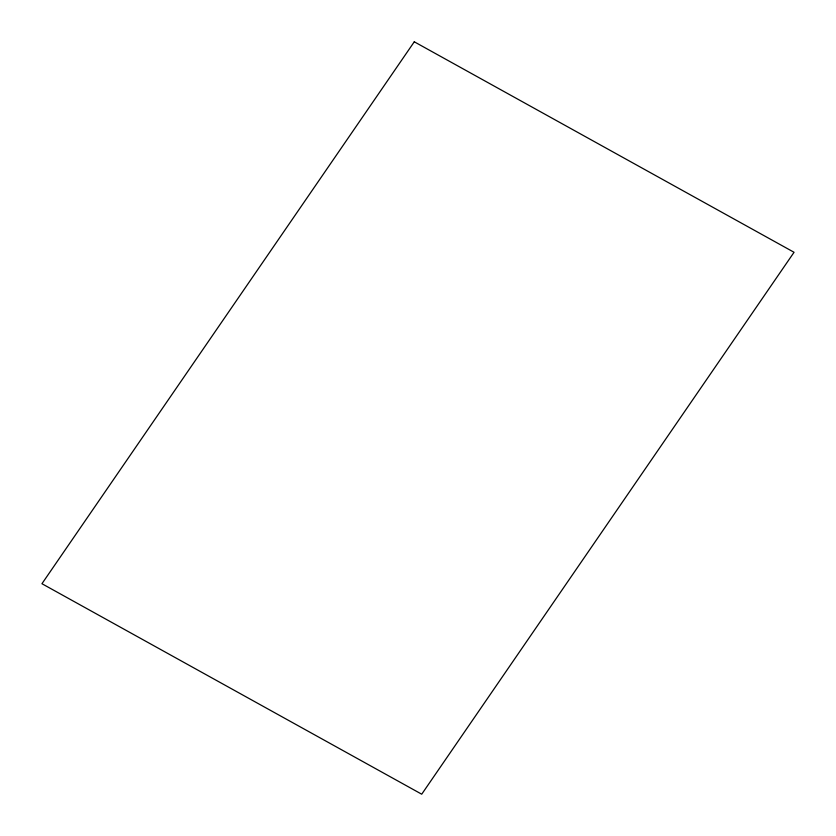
<?xml version="1.0" encoding="UTF-8"?>
<svg xmlns="http://www.w3.org/2000/svg" width="836" height="836" viewBox="0 0 836 836"><rect width="100%" height="100%" fill="white"/><g stroke="black" fill="none" stroke-linecap="round" stroke-linejoin="round"><path stroke-width="1.25" d="M414.28 41.8L41.946 583.716L421.72 794.2L794.054 252.284L414.28 41.8"/></g></svg>
